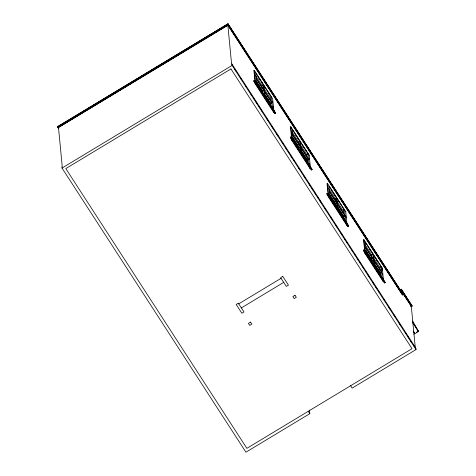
<?xml version="1.0" encoding="UTF-8"?>
<svg xmlns="http://www.w3.org/2000/svg" width="476" height="476" viewBox="0 0 476 476"><rect width="100%" height="100%" fill="white"/><g stroke="black" fill="none" stroke-linecap="round" stroke-linejoin="round"><path stroke-width="0.71" d="M58.786 128.627L57.566 126.646L228.004 23.8L401.536 291.889L401.268 289.152L400.215 289.795M57.572 126.759L228.004 23.8M402.244 291.52L402.381 294.918L402.244 291.52L411.865 306.383L401.5 289.604L401.589 292.448L227.945 24.187L227.992 24.645L57.905 127.276L57.858 126.818L228.123 24.086M402.559 294.811L227.921 24.919L58.203 127.449L228.099 24.812M309.459 410.026L309.805 413.662L245.937 452.2L62.017 168.064L61.886 166.695L62.237 166.481L58.488 127.514L228.046 25.204M350.622 385.744L352.151 388.107L416.024 349.568L415.893 348.2L231.973 64.064L231.622 64.278L227.867 25.311L402.381 294.918M62.017 168.064L232.104 65.432L231.973 64.064M255.047 82.104L253.934 70.525L254.285 70.311L272.653 98.693L273.837 110.997L274.194 110.783M273.938 112.021L255.57 83.639L255.505 82.961L273.873 111.336L273.938 112.021L273.587 112.235L255.213 83.853L253.803 80.801L254.511 80.379L275.503 112.812L274.83 113.58L273.522 111.551L274.224 111.122M253.839 81.146L254.511 80.379M255.118 82.83L255.82 82.402M255.148 83.169L255.856 82.747M255.213 83.853L255.57 83.639M262.341 88.268L262.08 85.591L263.317 84.847L264.37 95.783M262.877 93.855L262.621 91.172L263.853 90.428M270.433 100.769L270.172 98.092L271.409 97.348L255.66 73.018L256.713 83.96M270.969 106.35L270.713 103.673L271.945 102.929L256.201 78.605M274.83 113.58L275.503 112.812M291.526 137.844L290.479 126.985L290.836 126.777L309.204 155.152L310.388 167.463M310.489 168.486L292.115 140.105L292.05 139.42L310.423 167.802L310.489 168.486L310.132 168.7L291.764 140.319L290.354 137.266L291.056 136.838L312.054 169.278L311.381 170.045L310.066 168.016L310.774 167.588M290.384 137.606L291.056 136.838M292.371 138.867L292.02 139.081L290.836 126.777M291.699 139.635L292.401 139.212M291.764 140.319L292.115 140.105M298.886 144.734L298.63 142.056L299.868 141.312L300.921 152.249M299.428 150.315L299.166 147.637L300.404 146.894M306.978 157.235L306.722 154.557L307.954 153.813L292.21 129.484L293.264 140.426M308.853 155.366L309.204 155.152M307.52 162.816L307.258 160.138L308.496 159.395L292.746 135.071M311.381 170.045L312.054 169.278M347.29 223.714L346.939 223.922L345.755 211.618L327.381 183.236L327.03 183.45L328.214 195.755L326.899 193.732L327.607 193.304L348.605 225.737L347.926 226.505L346.617 224.482L347.325 224.053M347.034 224.952L328.666 196.57L328.601 195.886L346.968 224.267L347.034 224.952L346.683 225.166L328.315 196.784L326.935 194.071L327.607 193.304M346.54 223.309L328.565 195.547L328.922 195.333M328.25 196.1L328.952 195.672M328.315 196.784L328.666 196.57M335.503 201.866L335.181 198.522L336.413 197.772L337.466 208.714M335.973 206.78L335.717 204.103L336.954 203.359M343.529 213.7L343.273 211.023L344.505 210.273L328.761 185.949L329.814 196.885M345.397 211.832L345.755 211.618M344.13 219.954L343.809 216.604L345.04 215.86L329.297 191.53M347.926 226.505L348.605 225.737M238.732 303.855L281.078 278.305M241.356 307.912L283.702 282.363M383.585 281.417L365.217 253.036L365.146 252.351L383.519 280.733L383.234 281.625L383.168 280.941L384.477 282.97L385.185 282.548L364.158 249.769L363.45 250.197L364.765 252.22L363.575 239.916L363.932 239.702L382.299 268.083L383.483 280.388L383.84 280.174M383.234 281.625L364.86 253.25L363.485 250.537L364.158 249.769M365.467 251.798L365.116 252.006L363.932 239.702M364.794 252.566L365.503 252.137M364.86 253.25L365.217 253.036M372.048 258.331L371.726 254.981L372.964 254.238L374.017 265.18M372.524 263.246L372.268 260.568L373.499 259.825M380.14 270.832L379.818 267.482L381.056 266.738L365.306 242.415L366.359 253.351M381.948 268.297L382.299 268.083M380.681 276.413L380.36 273.069L381.591 272.326L365.848 247.996M383.519 280.733L383.87 280.519M384.477 282.97L385.149 282.203M402.327 294.358L227.992 24.645M410.842 306.639L412.097 305.878L401.268 289.152M410.836 306.758L412.097 305.878M416.482 332.224L417.755 331.457M413.977 334.217L418.434 331.528L412.722 321.074M415.673 347.867L415.322 348.075L411.306 306.371L402.119 292.187L411.579 306.324L402.065 291.627M401.5 289.604L412.109 305.991M228.016 23.913L401.762 292.341M253.934 70.525L255.13 72.376M258.724 77.927L259.92 79.778M261.52 82.247L262.716 84.097M263.912 85.948L265.114 87.798M268.309 92.737L269.904 95.2M290.479 126.985L291.276 128.222M295.275 134.393L296.072 135.624M297.268 137.475L298.47 139.325M302.462 145.495L303.658 147.346M305.259 149.815L306.056 151.047M307.651 153.516L308.448 154.754M331.421 190.239L332.218 191.471M333.022 192.709L334.616 195.172M338.21 200.729L339.406 202.58M343.404 208.75L344.6 210.6M363.575 239.916L365.574 242.998M369.566 249.168L370.768 251.019M372.363 253.488L373.16 254.725M374.761 257.189L375.558 258.426M376.754 260.277L377.956 262.127M255.231 75.012L262.08 85.591M264.132 88.756L270.172 98.092M292.187 132.096L298.63 142.056M300.279 144.597L306.722 154.557M328.732 188.561L335.181 198.522M336.824 201.062L343.273 211.023M365.282 245.027L371.726 254.981M373.374 257.528L379.818 267.482M256.177 78.379L271.921 102.703M292.728 134.839L308.472 159.168M329.273 191.304L345.023 215.628M365.824 247.77L381.568 272.094M412.859 322.526L418.392 331.076M412.906 322.984L418.434 331.528M256.957 82.235L262.597 90.946M265.049 94.736L270.689 103.447M293.508 138.7L299.148 147.411M301.6 151.201L307.24 159.912M329.654 194.541L335.693 203.877M337.746 207.042L343.785 216.378M366.199 251.007L371.839 259.717M374.291 263.502L380.336 272.837M256.171 81.218L262.621 91.172M264.263 93.718L270.713 103.673M292.318 137.058L299.166 147.637M300.41 149.559L307.258 160.138M329.273 194.143L335.717 204.103M337.365 206.643L343.809 216.604M365.818 250.608L372.268 260.568M373.91 263.109L380.36 273.069M254.541 80.718L275.539 113.151M291.092 137.183L312.083 169.617M327.643 193.649L348.634 226.082M364.188 250.108L385.185 282.548M255.868 83.235L272.641 109.147M292.419 139.7L309.192 165.612M365.514 252.625L382.686 279.156M253.803 80.801L254.791 82.324M274.14 112.223L274.801 113.234M290.354 137.266L291.663 139.295M310.364 168.183L311.346 169.7M347.242 225.154L347.897 226.165M383.46 281.108L384.447 282.631M413.382 331.112L414.584 333.212L413.412 331.397M234.846 69.27L236.06 71.138M240.1 77.374L241.308 79.248M245.348 85.484L246.556 87.358M250.596 93.594L251.804 95.468M253.422 97.961L254.63 99.829M255.844 101.703L257.052 103.572M258.67 106.071L259.878 107.939M261.092 109.813L262.306 111.681M266.34 117.917L267.958 120.416M271.588 126.027L273.206 128.52M276.836 134.137L278.454 136.63M282.084 142.247L283.702 144.74M285.719 147.857L286.528 149.107M288.141 151.6L288.95 152.85M290.967 155.967L291.776 157.217M293.389 159.71L294.198 160.959M298.642 167.82L299.85 169.688M303.89 175.93L305.098 177.798M309.138 184.034L310.346 185.908M311.964 188.401L313.172 190.275M314.386 192.143L315.594 194.018M317.212 196.511L318.42 198.379M319.634 200.253L320.848 202.121M324.882 208.363L326.096 210.231M330.13 216.467L331.748 218.966M335.378 224.577L336.996 227.076M340.626 232.687L342.244 235.18M344.261 238.297L345.07 239.547M346.683 242.04L347.492 243.29M349.509 246.407L350.318 247.657M351.931 250.15L352.74 251.399M354.757 254.517L355.566 255.767M357.184 258.26L358.392 260.128M360.011 262.627L360.814 263.871M362.432 266.37L363.64 268.238M365.259 270.737L366.062 271.98M367.68 274.479L368.888 276.348M372.928 282.583L374.136 284.458M375.754 286.951L376.962 288.825M378.176 290.693L379.39 292.567M383.424 298.803L384.638 300.671M388.672 306.913L390.29 309.406M393.92 315.017L395.538 317.516M399.168 323.127L400.786 325.626M405.225 332.486L406.034 333.73M408.051 336.847L408.86 338.097M410.473 340.59L411.282 341.839M413.299 344.957L414.108 346.207M232.104 65.432L416.024 349.568M308.275 411.294L309.805 413.662M57.566 126.646L58.774 128.514M382.02 269.017L382.157 270.469M382.436 273.361L382.573 274.813M382.924 278.43L383.061 279.876M381.056 266.738L382.109 277.681M373.398 254.916L374.451 265.852M363.45 250.197L363.485 250.537M345.82 216.175L345.957 217.621M346.308 221.245L346.445 222.691M346.617 224.482L346.683 225.166M344.505 210.273L345.558 221.215M336.853 198.45L337.906 209.386M335.681 199.866L335.812 201.205M336.151 204.781L336.282 206.12M327.381 183.236L328.565 195.547M326.899 193.732L326.935 194.071M309.126 158.264L309.269 159.71M309.614 163.327L309.757 164.779M310.066 168.016L310.132 168.7M307.954 153.813L309.007 164.75M300.302 141.985L301.356 152.927M299.065 142.729L299.196 144.067M272.51 101.073L272.653 102.524M272.998 106.142L273.141 107.588M273.522 111.551L273.587 112.235M271.409 97.348L272.462 108.284M263.752 85.519L264.805 96.461M254.285 70.311L255.469 82.616M230.943 68.949L65.801 168.599L246.877 448.344L412.02 348.694L230.943 68.949M238.309 303.2L236.191 304.479L241.862 313.244L243.98 311.964L238.309 303.2M282.768 276.372L280.656 277.651L286.326 286.415L288.444 285.136L282.768 276.372M250.543 322.103L248.424 323.377L249.739 325.405L251.852 324.126L250.543 322.103M295.007 295.275L292.889 296.548L294.198 298.577L296.316 297.298L295.007 295.275"/></g></svg>
